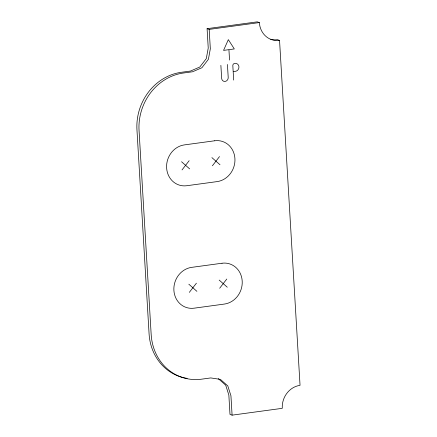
<?xml version="1.0" encoding="UTF-8"?>
<svg xmlns="http://www.w3.org/2000/svg" width="437" height="437" viewBox="0 0 437 437"><rect width="100%" height="100%" fill="white"/><g stroke="black" fill="none" stroke-linecap="round" stroke-linejoin="round"><path stroke-width="0.66" d="M182.038 169.906L189.145 160.712M212.398 165.781L219.505 156.583M189.314 292.369L196.421 283.176M219.674 288.245L226.781 279.046M187.173 378.376A51.937 46.983 -71 0 1 149.083 333.868L136.956 129.762A51.937 46.983 -71 0 1 181.36 72.291L190.472 71.051L199.796 67.025L206.297 58.613L208.236 48.059L207.083 28.673L257.273 21.85L259.365 22.571A20.774 18.791 -71 0 0 279.549 40.406L300.044 385.341A20.774 18.791 -71 0 0 282.28 408.327L232.091 415.15L229.999 414.429L228.846 395.037L225.7 385.177L218.309 378.65M207.083 28.673L209.176 29.394L259.365 22.571M228.551 49.714L223.553 50.392L228.333 39.647L234.303 48.933L228.928 49.66L229.545 60.06M233.56 71.564L235.516 71.297A4.004 3.622 -71 0 0 238.941 66.866A4.004 3.622 -71 0 0 235.046 63.425L234.489 63.502A1.95 1.764 -71 0 0 232.823 65.659L233.68 80.075M279.549 40.406L277.457 39.68A20.774 18.791 -71 0 1 270.738 39.292M211.912 157.615L219.991 164.749M181.552 161.745L189.631 168.873M219.188 280.079L227.267 287.213M188.828 284.203L196.907 291.337M227.437 64.463L228.207 77.436A3.594 3.25 -71 0 1 225.137 81.413A3.594 3.25 -71 0 1 221.646 78.327L220.876 65.353M209.176 29.394L210.328 48.786L208.389 59.334L201.889 67.751L192.564 71.772L183.453 73.012A51.937 46.983 -71 0 0 139.048 130.483L151.175 334.589A51.937 46.983 -71 0 0 201.643 379.169L210.754 377.929L220.401 379.376L227.792 385.898L230.938 395.758L232.091 415.15M214.736 140.774L184.381 144.898A20.774 18.791 -71 0 0 166.617 167.89A20.774 18.791 -71 0 0 186.801 185.72L217.162 181.595A20.774 18.791 -71 0 0 234.926 158.604A20.774 18.791 -71 0 0 214.736 140.774M222.012 263.232L191.652 267.362A20.774 18.791 -71 0 0 173.893 290.348A20.774 18.791 -71 0 0 194.077 308.183L224.438 304.054A20.774 18.791 -71 0 0 242.202 281.067A20.774 18.791 -71 0 0 222.012 263.232"/></g></svg>
